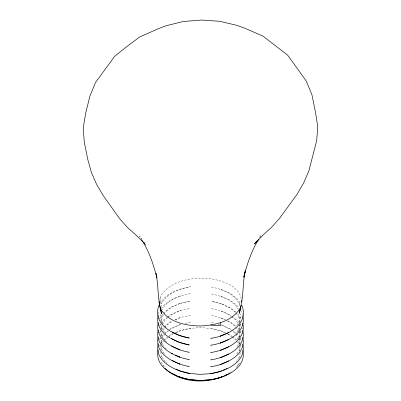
<?xml version="1.0" encoding="UTF-8"?>
<svg xmlns="http://www.w3.org/2000/svg" width="401" height="401" viewBox="0 0 401 401"><rect width="100%" height="100%" fill="white"/><g stroke="black" fill="none" stroke-linecap="round" stroke-linejoin="round"><path stroke-width="0.3" stroke-dasharray="2 1.5" d="M159.793 305.211L160.606 296.174C171.242 279.602 193.688 276.89 211.723 278.89C223.317 281.076 238.535 285.918 241.342 298.966M158.52 314.068L158.956 312.254L160.004 310.504M160.706 314.364L160.44 315.492L161.653 321.707L161.282 320.685L164.235 325.091M160.841 320.92L161.914 316.424L161.543 317.592L163.633 314.705M160.976 327.677L161.513 325.432M160.841 335.356L161.513 332.544M160.841 342.269L161.508 339.462M160.841 348.78L161.377 346.534M239.217 322.153L240.555 316.534L240.004 313.712M239.217 329.271L240.555 323.652M239.217 336.589L240.555 330.97M239.217 343.707L240.555 338.088M239.217 350.619L240.42 345.562M240.289 352.634L239.081 357.692L239.452 356.98L236.314 361.311M160.881 306.991L161.914 302.73L161.543 303.492C167.387 293.111 179.387 288.755 190.515 286.765L189.944 286.85C178.179 288.931 165.488 293.537 159.322 304.529M159.778 299.552L160.606 296.174M239.081 329.833L239.452 328.67L236.314 332.995M239.081 337.151L239.452 335.983L236.314 340.314M239.086 322.715L239.452 321.702L235.963 326.514M239.081 344.269L239.452 343.251L235.963 348.063M239.081 351.181L239.452 350.168L236.314 354.494M259.848 237.237L261.061 235.151L258.891 238.079M161.367 308.63C167.738 299.206 179.618 295.788 190.229 293.717L189.944 293.768M161.543 310.324L165.728 304.554L172.245 299.622L180.716 295.898L180.149 296.083M159.322 318.765L163.067 313.602M163.984 314.224L165.728 311.818L172.245 306.89L180.716 303.166L180.149 303.402L190.229 301.036L179.588 303.517L170.631 307.452L163.748 312.665M159.322 326.078L161.027 323.732M161.367 323.266L163.748 319.978L167.192 317.376M161.894 324.429L165.728 319.136L167.588 317.727M159.322 332.995L161.027 330.65M161.367 330.178L163.407 327.366M162.936 329.953L164.335 328.028M164.681 327.547L165.728 326.103L172.245 321.171M159.322 339.908L160.686 338.033M162.049 336.158L163.407 334.279M161.889 338.309L164.33 334.94M164.681 334.459L165.728 333.015L168.52 330.905M159.322 346.018L160.345 344.609M160.686 344.138L163.067 340.855M161.543 344.995L163.984 341.632M164.33 341.151L165.728 339.226L168.054 337.467M167.683 317.001L170.631 314.77L179.588 310.835L190.229 308.354L189.944 308.404M168.054 317.376L172.245 314.209L180.716 310.484L180.149 310.72M163.748 326.895L170.631 321.682L172.31 320.945M164.731 333.066L167.683 330.83M169.648 329.341L170.631 328.594L179.588 324.665L181.337 324.269M168.986 330.554L172.245 328.088L180.716 324.364L180.149 324.549M163.748 339.918L167.192 337.311M169.157 335.822L170.631 334.705L173.433 333.477M168.52 337.111L173.372 333.797M229.683 373.02L231.542 371.612M175.112 319.717L179.588 317.752L190.229 315.266L189.944 315.316M175.067 319.933L180.716 317.452L180.149 317.632M175.673 332.494L179.588 330.775L189.944 328.339L201.016 327.597L212.079 328.63L222.329 331.326L225.623 332.89M175.633 332.805L180.716 330.574L190.51 328.274L190.229 328.289M185.072 323.376L190.229 322.183L189.944 322.234M212.079 287.141L211.768 287.081C222.58 289.437 234.675 293.417 240.56 303.537M212.079 294.053L211.768 293.998C221.818 296.234 232.886 299.667 239.171 308.379M212.079 308.69L211.768 308.635L222.329 311.392L231.116 315.557M212.079 315.607L211.768 315.547L222.329 318.304L225.628 319.868M212.079 322.519L211.768 322.459L215.096 323.316M218.109 324.108L219.397 324.469M211.457 328.544L221.151 331.101L225.031 332.935M221.743 296.625L221.151 296.424L229.467 300.364L235.773 305.467L238.4 309.382M221.743 318.173L221.151 317.978L225.031 319.813M221.743 289.712L221.151 289.507L229.467 293.412L235.773 298.474L239.713 304.314L239.347 302.955L239.948 306.003M221.743 311.261L221.151 311.011L229.467 314.95L230.921 316.128M227.823 320.91L231.116 322.469L235.878 326.319M227.247 320.865L229.467 321.918L235.287 326.625M222.329 325.221L231.116 329.386M221.151 324.89L229.467 328.83L235.773 333.933L238.4 337.848M227.823 333.933L232.069 336.264M227.803 334.254L229.467 335.041L231.407 336.609M235.878 312.088L231.116 308.239L222.329 304.073L211.768 301.316L221.743 303.943L221.151 303.692L229.467 307.632L235.773 312.735M232.069 316.324L237.783 320.945L239.171 323.016M231.407 316.519L235.773 320.053L238.4 323.968M232.069 330.153L235.878 333.236M236.354 333.622L237.783 334.775L239.171 336.845M232.545 336.645L236.354 339.727M231.893 337L235.773 340.138M165.222 326.559L166.189 327.346M165.222 340.845L166.676 342.018M166.189 348.895L165.222 348.113L161.282 342.233L161.653 343.256L160.55 337.607M166.189 362.624L167.162 363.406M142.054 239.608L139.533 236.024L141.668 239.648M163.072 365.532L163.778 366.564M161.282 362.238L164.235 366.619M240.56 310.454L241.948 312.524L242.555 314.554M237.783 313.627L241.602 319.321M236.104 313.226L239.713 318.61L239.347 317.437L240.114 321.391M239.517 323.537L241.252 326.123M238.73 324.459L239.713 325.928M237.783 327.858L239.171 329.933M239.517 330.449L241.602 333.557M235.773 327.015L238.4 330.935M238.73 331.421L239.713 332.89M239.517 337.366L241.602 340.469M238.73 338.339L239.713 339.807M238.129 341.401L239.517 343.472M239.863 343.988L241.602 346.579M236.43 341.121L238.73 344.544M161.282 327.647L165.222 333.527M161.282 334.965L164.235 339.376M161.282 349.151L165.222 355.025M165.222 361.837L161.282 355.963L161.653 356.684L160.661 351.597M242.319 327.978L242.555 329.191M239.342 324.755L240.004 328.143M239.342 331.873L240.114 335.827M239.342 338.785L240.114 342.74M239.562 346.424L240.114 349.251M160.661 323.737L161.653 328.825M160.55 330.489L161.543 335.577M160.661 345.086L161.543 349.607M239.452 363.04L236.319 367.386L239.452 363.04"/><path stroke-width="0.6" d="M155.974 273.442C158.44 285.016 157.648 297.031 160.34 308.554C168.144 322.224 185.452 325.647 199.984 325.983C214.841 325.432 232.114 321.597 240.389 307.978C243.713 295.743 242.49 282.795 245.417 270.444L243.763 277.171C247.141 264.043 251.467 250.906 258.635 239.322M220.756 322.635L220.435 325.752L210.725 325.106M158.956 305.336C151.753 323.843 173.854 335.632 188.916 337.973L189.222 338.028L179.252 335.401L179.843 335.602L172.079 331.923M158.235 315.276C154.024 332.609 175.011 342.459 188.916 344.885L189.222 344.94L179.252 342.314L179.843 342.564L171.528 338.624M158.235 322.594C154.014 340.058 175.242 349.873 189.222 352.258L188.916 352.203M158.235 329.913C154.014 347.376 175.242 357.191 189.222 359.577L188.916 359.522M158.235 336.83C154.014 354.289 175.242 364.108 189.222 366.494L188.916 366.439M158.235 343.742C154.024 361.075 175.011 370.925 188.916 373.351L199.994 374.379L211.051 373.637C225.262 371.547 246.906 362.033 242.79 344.238M158.235 349.847C154.024 367.181 175.011 377.03 188.916 379.456L199.979 380.489L211.051 379.747C225.262 377.652 246.906 368.138 242.79 350.344M240.73 307.201L239.252 313.246L241.257 305.226M159.362 301.246L159.087 302.374L161.483 313.612L160.265 307.577M256.725 241.011L254.555 243.943L262.886 235.232L271.863 227.036L279.768 218.084L297.021 194.375L303.637 182.991L308.87 170.901L316.7 140.545L317.782 126.455L315.371 111.784L311.888 94.636L306.254 81.062L287.672 55.178L262.961 36.13L245.036 28.286L236.49 25.248L219.598 21.283L201.382 20.05L183.107 21.544L166.039 25.754L157.849 28.912L139.583 37.017L125.538 47.564L114.576 56.421L95.453 82.576L89.849 96.235L85.634 113.438L83.218 128.145L84.3 142.22L87.814 159.568L91.403 172.465L96.671 184.48L103.328 195.768L120.079 219.237L128.104 228.074L137.212 236.134L145.658 244.73M229.477 373.381C210.094 384.218 181.307 384.338 164.846 368.108M220.279 377.451L221.974 376.704M225.928 374.965L227.623 374.218M228.75 332.404L220.279 336.128L220.841 335.943M228.75 339.371L220.279 343.091L220.841 342.855M228.75 346.69L220.279 350.409L220.841 350.173M228.75 353.958L220.279 357.677L220.841 357.492M228.75 360.87L220.279 364.594L220.841 364.409M221.974 370.659L220.279 371.406L210.485 373.707L210.766 373.687M223.106 370.163L224.801 369.421M225.928 368.925L227.056 368.429M219.703 377.587C206.219 381.557 191.307 381.461 178.179 376.258M211.051 366.725L210.766 366.775C225.046 364.715 246.916 355.236 242.79 337.326M211.051 338.259L210.771 338.309C226.234 336.429 249.567 324.73 241.948 305.607M211.051 352.489L210.771 352.544C225.046 350.479 246.916 341.005 242.79 323.091M211.051 359.807L210.766 359.862C225.046 357.797 246.916 348.324 242.79 330.409M211.051 345.176L210.771 345.226C225.046 343.161 246.916 333.687 242.795 315.772M189.222 373.406L189.538 373.431L179.843 370.88L175.964 369.04M179.252 356.95L179.843 357.151L175.407 355.05M179.252 363.867L179.843 364.068L172.079 360.389M179.252 349.632L179.843 349.883L171.528 345.943M171.528 373.136L177.072 375.737M171.528 353.211L172.636 353.737M143.859 242.169L144.576 243.191M141.974 240.164C149.187 251.653 153.548 264.73 156.941 277.798L156.074 273.532M241.683 300.655L241.913 301.778"/></g></svg>
